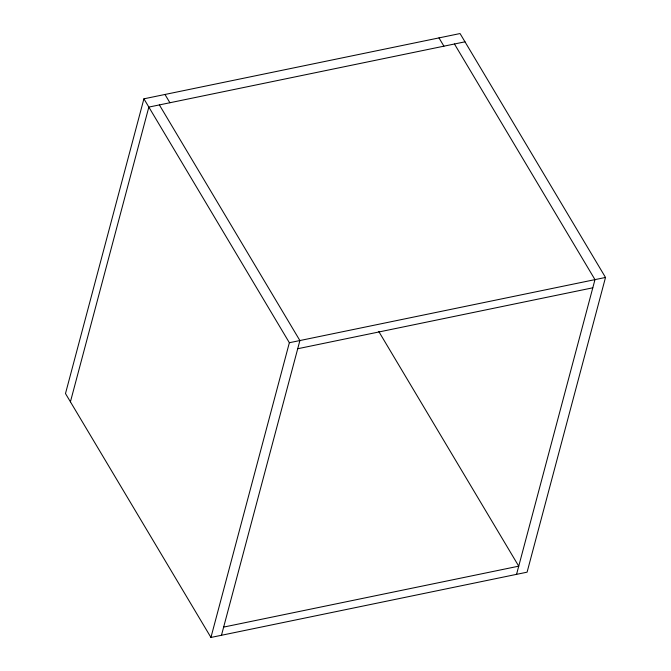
<?xml version="1.0" encoding="UTF-8"?>
<svg xmlns="http://www.w3.org/2000/svg" width="671" height="671" viewBox="0 0 671 671"><rect width="100%" height="100%" fill="white"/><g stroke="black" fill="none" stroke-linecap="round" stroke-linejoin="round"><path stroke-width="1.01" d="M143.913 98.822L65.49 393.55L210.937 637.45L527.087 572.178L605.51 277.45L460.063 33.55L143.913 98.822L289.36 342.722L210.937 637.45M70.421 401.82L148.836 107.092L464.995 41.82M221.472 635.278L299.895 340.549L159.379 104.919M516.553 574.351L594.976 279.622L454.452 43.992M289.36 342.722L605.51 277.45M297.714 348.735L592.795 287.809M223.653 627.091L518.733 566.165L378.746 331.432M438.985 37.903L443.917 46.173M164.982 94.477L169.914 102.738"/></g></svg>
